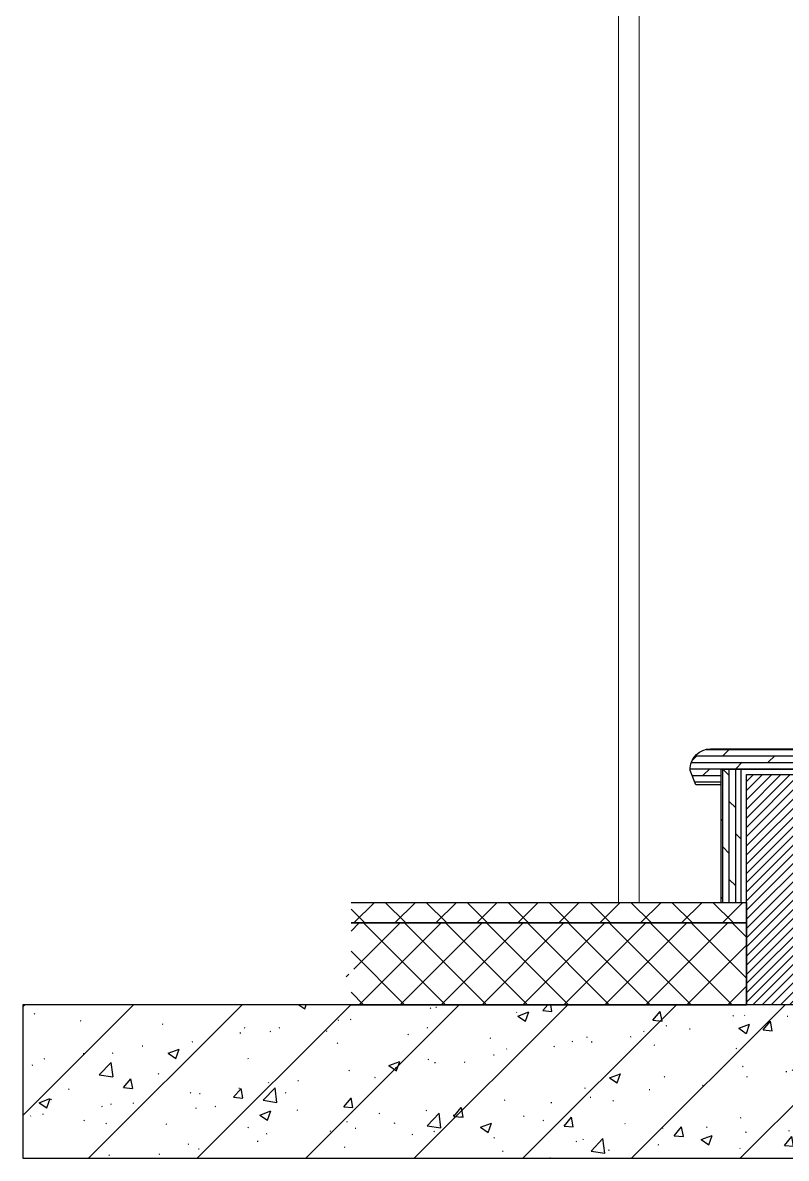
# Model space of a CAD drawing. Header units: millimetres. Extents: x -59920 to -20716, y 18887 to 47087.
# Drawn here: x -33365 to -32619, y 31263 to 32373 of the extents above; entities that cross this region are included whole.
import ezdxf

# ---------------------------------------------------------------- set-up
doc = ezdxf.new("R2010")
doc.units = ezdxf.units.MM
doc.layers.add('_ACM-A-DETL-PATT', color=8, linetype='Continuous', lineweight=0)
doc.layers.add('_ACM-A-DETL-THIN', color=2, linetype='Continuous', lineweight=13)
for name, color, linetype in [('I-DETL-LW01', 1, 'Continuous'), ('I-DETL-LW02', 2, 'Continuous'), ('IA10-16 Floor Detail$0$I-SECT-LW09', 9, 'Continuous'), ('WALL TYPE$0$I-SECT-LW03', 3, 'Continuous')]:
    doc.layers.add(name, color=color, linetype=linetype)

msp = doc.modelspace()

# ---------------------------------------------------------------- hatches: boundary and pattern name
h = msp.add_hatch()
h.set_pattern_fill('0-钢筋混凝土001-DOM', color=250, scale=15, pattern_type=2)
h.set_pattern_definition([(45, (-250.000000000005, 2689.99999999959), (-53.03300858899107, 53.03300858899107), []), (49.99999999999999, (-250.000000000005, 2689.99999999959), (107.589027390113, -9.412820247389266), [11.25, -123.75]), (355, (-250.000000000005, 2689.99999999959), (-20.81270004195, 112.8288200550018), [9, -99]), (100.4514, (-241.034248005, 2689.215598995), (86.77640725710323, 103.415931309143), [9.5610285, -105.1713168]), (46.18420000000001, (-250.000000000005, 2719.99999999959), (160.0861572938467, -24.82785214935271), [16.875, -185.625]), (96.6356, (-236.659488255, 2717.931003945), (140.1994058323055, 146.1176806350663), [14.3415432, -157.75695]), (351.1842, (-250.000000000005, 2719.99999999959), (140.1992917700441, 146.1177901387987), [13.5, -148.5]), (21, (-235.000000000005, 2712.49999999959), (89.53605781776925, -60.39283359980082), [11.25, -123.75]), (326.0000000000001, (-235.000000000005, 2712.49999999959), (36.49729978823727, 108.772506757028), [9, -99]), (71.4514, (-227.5386650505, 2707.467259099501), (126.0333942872235, 48.37957450649286), [9.5610285, -105.1713168]), (37.50000000000001, (-250.0000000005, 2689.9999999995), (1.8239782975936, 49.93407807469672), [0.75, -97.8, 0.75, -100.5, 0.75, -99.375]), (7.499999999999999, (-250.0000000005, 2689.9999999995), (39.46043061632229, 59.16175678235403), [0.75, -57.3, 0.75, -95.55, 0.75, -37.875]), (327.5, (-283.4500000005, 2689.9999999995), (80.07336542586135, -3.383230760156997), [0.75, -37.5, 0.75, -117, 0.75, -155.25]), (317.5, (-298.450000005, 2689.999999995), (87.47792540135794, 15.01574734984763), [0.75, -48.75, 0.75, -77.69999999999999, 0.75, -110.25])])
h.paths.add_polyline_path([(-31546.74370443905, 31263.42524075936), (-31546.74370443905, 31413.42524075936), (-33365.20111375372, 31413.42524075936), (-33365.20111375372, 31263.42524075936)])
at = {"layer": '_ACM-A-DETL-PATT'}
h = msp.add_hatch(dxfattribs=at)
h.set_pattern_fill('ANSI31', color=256, scale=2)
h.set_pattern_definition([(45, (-33181.88306379128, 31413.42524075936), (-4.490128060534577, 4.490128060534577), [])])
h.paths.add_polyline_path([(-31635.8617550794, 31413.42524075936), (-31635.8617550794, 31501.16096036772), (-31628.99306153076, 31503.66096036772), (-31642.73044862804, 31508.66096036772), (-31635.8617550794, 31511.16096036772), (-31635.8617550794, 31788.4252407578), (-32358.34440514238, 31788.4252407578), (-32358.34440514238, 31638.4252407578), (-32658.34436002103, 31638.4252407578), (-32658.34436002103, 31413.42524075936)])
h = msp.add_hatch(dxfattribs=at)
h.set_pattern_fill('多孔材料', color=256, scale=10, pattern_type=2)
h.set_pattern_definition([(45, (35503.68453586228, 28238.69139273807), (-20.00002033111467, 20.00002033111467), []), (135, (35503.68453586228, 28238.69139273807), (-20.00002033111467, -20.00002033111466), [])])
h.paths.add_polyline_path([(-33044.49745768074, 31513.42524075767), (-33044.49745768073, 31493.42524075766), (-32658.34436002103, 31493.42524075767), (-32658.34436002103, 31513.42524075767)])
h = msp.add_hatch(dxfattribs=at)
h.set_pattern_fill('多孔材料', color=256, scale=10, pattern_type=2)
h.set_pattern_definition([(45, (-8854.393733952467, 20475.50863306487), (-20.00002033111467, 20.00002033111467), []), (135, (-8854.393733952467, 20475.50863306487), (-20.00002033111467, -20.00002033111466), [])])
h.paths.add_polyline_path([(-32658.34436002103, 31413.06427077272), (-32658.34436002103, 31493.42524075766), (-33044.49745768074, 31493.42524075766), (-33044.49745768074, 31449.03958567252), (-33037.6287641321, 31446.53958567252), (-33051.36615122938, 31441.53958567252), (-33044.49745768074, 31439.03958567251), (-33044.49745768074, 31413.06427077272)])
at = {"layer": 'IA10-16 Floor Detail$0$I-SECT-LW09'}
h = msp.add_hatch(dxfattribs=at)
h.set_pattern_fill('DOLMIT', color=8)
h.set_pattern_definition([(0, (-78941.12851761159, 22709.47066892298), (0, 6.35), []), (45, (-78941.12851761159, 22709.47066892298), (-12.69999134350099, 12.69999134350099), [8.980256121069154, -17.96051224213831])])
edge = h.paths.add_edge_path()
edge.add_line((-32683.34436002103, 31643.4252407578), (-32683.34436002103, 31628.4252407578))
edge.add_line((-32683.34436002103, 31628.4252407578), (-32707.87399414352, 31628.4252407578))
edge.add_line((-32707.87399414352, 31628.4252407578), (-32713.15489413565, 31642.36461942417))
edge.add_arc((-32703.31734546315, 31644.15978964346), 9.99999999999866, 175.7875509711475, 190.3416289704125, ccw=False)
edge.add_arc((-32693.34436005583, 31643.4252407578), 20.00000000000331, 89.99999990032359, 175.7875509674809, ccw=False)
edge.add_line((-32693.34436002103, 31663.4252407578), (-32363.34440514238, 31663.4252407578))
edge.add_line((-32363.34440514238, 31663.4252407578), (-32363.34440514238, 31643.4252407578))
edge.add_line((-32363.34440514238, 31643.4252407578), (-32683.34436002103, 31643.4252407578))
h = msp.add_hatch(dxfattribs=at)
h.set_pattern_fill('DOLMIT', color=8, angle=90)
h.set_pattern_definition([(90, (-78941.12851761159, 22709.47066892298), (-6.35, 3.888253587292846e-16), []), (135, (-78941.12851761159, 22709.47066892298), (-12.69999134350099, -12.69999134350099), [8.980256121069154, -17.96051224213831])])
h.paths.add_polyline_path([(-32663.34436002103, 31643.4252407578), (-32683.34436002103, 31643.4252407578), (-32683.34436002103, 31513.4252407578), (-32663.34436002103, 31513.4252407578)])

# ---------------------------------------------------------------- linework, layer by layer
at = {"layer": '_ACM-A-DETL-THIN', "color": 8}
for points in [[(-32783.19034791978, 35041.06008133598), (-32783.19034791978, 31513.42524075767)], [(-32763.07691109272, 34938.06342534165), (-32763.07691109272, 31513.42524075767)]]:
    msp.add_lwpolyline(points, dxfattribs=at)
at = {"layer": 'I-DETL-LW01'}
msp.add_lwpolyline([(-32658.34436002103, 31413.42524075936), (-32658.34436002103, 31638.4252407578), (-32358.34440514238, 31638.4252407578), (-32358.34440514238, 31788.4252407578), (-31635.8617550794, 31788.4252407578)], dxfattribs=at)
at = {"layer": 'I-DETL-LW02'}
msp.add_lwpolyline([(-32683.34436002103, 31643.4252407578), (-32683.34436002103, 31628.4252407578), (-32707.87399414352, 31628.4252407578), (-32713.15489413565, 31642.36461942417, -0.06358964910687462), (-32713.29033087056, 31644.89433852784, -0.3928400470316735), (-32693.34436002103, 31663.4252407578), (-32363.34440514238, 31663.4252407578), (-32363.34440514238, 31643.4252407578)], format="xyb", close=True, dxfattribs=at)
msp.add_lwpolyline([(-32663.34436002103, 31643.4252407578), (-32683.34436002103, 31643.4252407578), (-32683.34436002103, 31513.4252407578), (-32663.34436002103, 31513.4252407578)], close=True, dxfattribs=at)
for points in [[(-33044.49745768074, 31513.42524075767), (-32658.34436002103, 31513.42524075767), (-32658.34436002103, 31493.42524075767), (-33044.49745768074, 31493.42524075767)], [(-33044.49745768074, 31493.42524075766), (-32658.34436002103, 31493.42524075766), (-32658.34436002103, 31413.06427077272), (-33044.49745768074, 31413.06427077272)]]:
    msp.add_lwpolyline(points, dxfattribs=at)
at = {"layer": 'WALL TYPE$0$I-SECT-LW03'}
msp.add_lwpolyline([(-31546.74370443905, 31263.42524075936), (-31546.74370443905, 31413.42524075936), (-33365.20111375372, 31413.42524075936), (-33365.20111375372, 31263.42524075936)], close=True, dxfattribs=at)
msp.add_lwpolyline([(-31635.8617550794, 31413.42524075936), (-33044.49745768074, 31413.42524075936)], dxfattribs=at)

doc.saveas('drawing.dxf')
